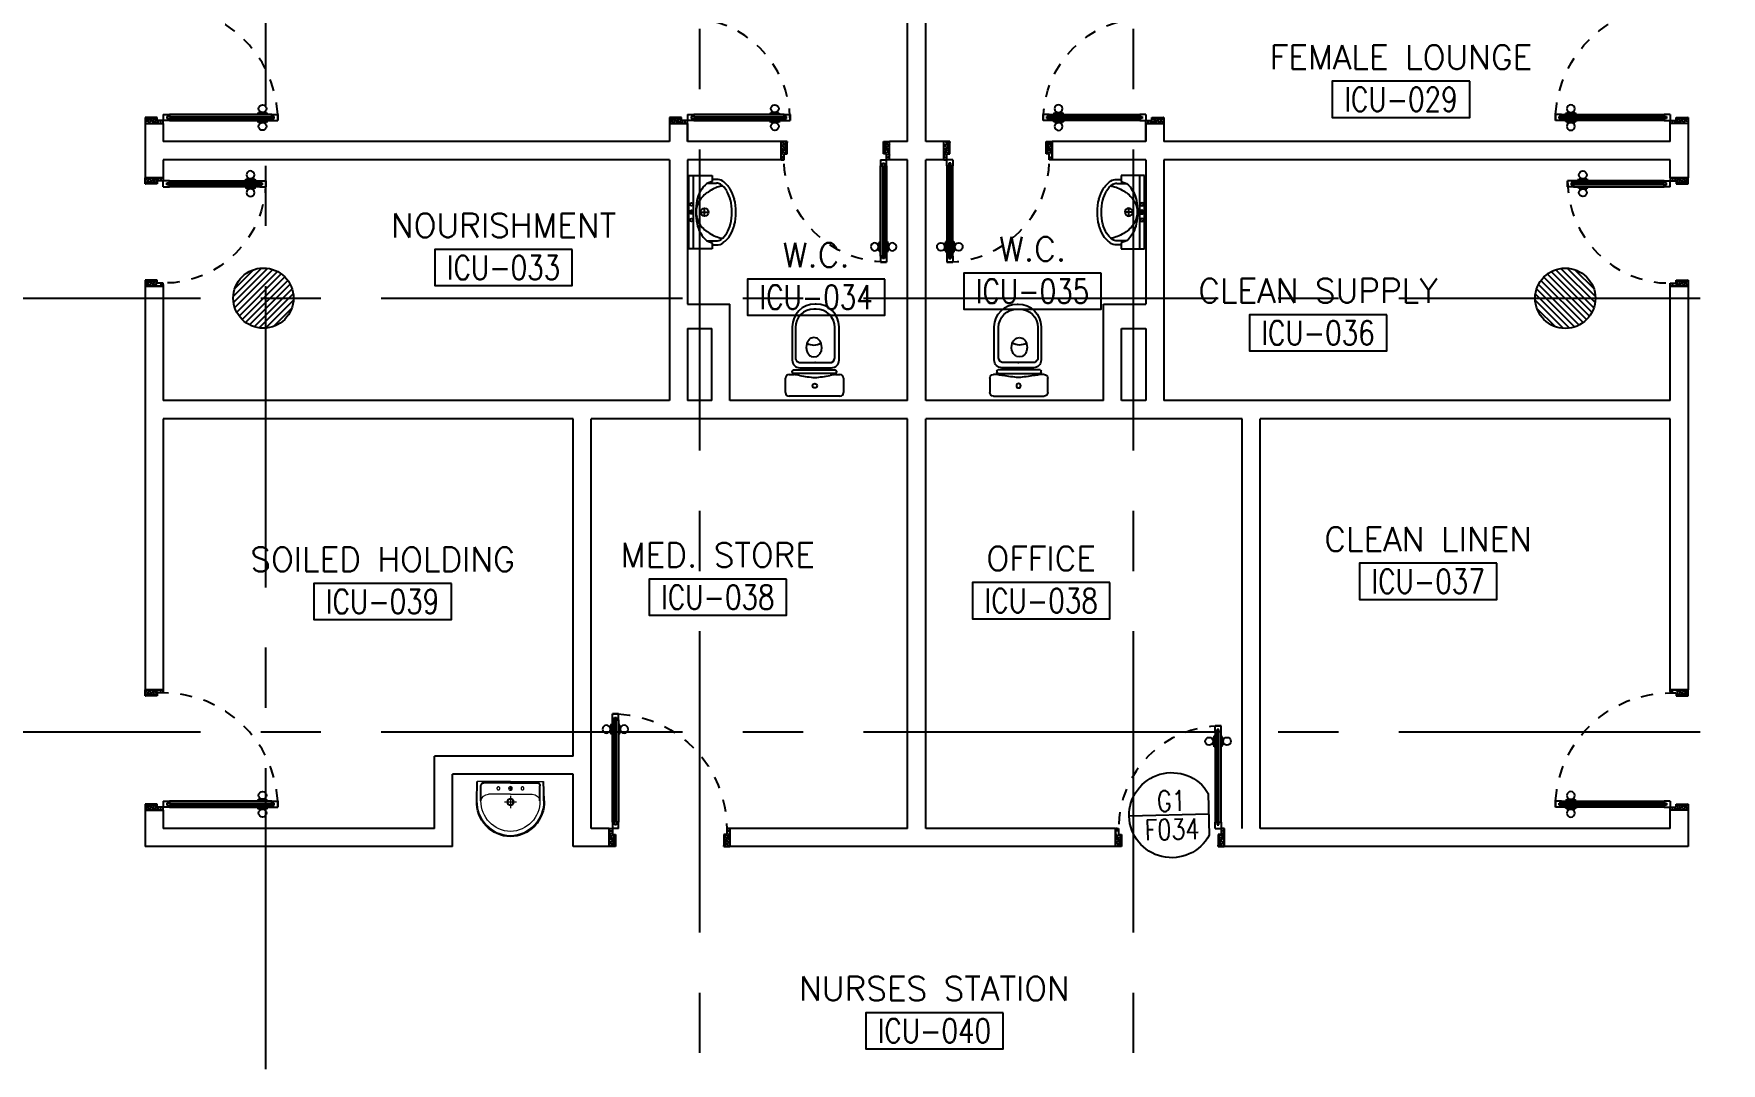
# Model space of a CAD drawing. Extents: x 0 to 93.9, y -1.5 to 78.
# Drawn here: x 17.82 to 31.82, y 13.45 to 22 of the extents above; entities that cross this region are included whole.
import ezdxf
from ezdxf.enums import TextEntityAlignment as Align

# ---------------------------------------------------------------- set-up
doc = ezdxf.new("R2010")
doc.units = 0
doc.header["$MEASUREMENT"] = 0
for name, pattern in [('CENTERX2', [4, 2.5, -0.5, 0.5, -0.5]), ('DASHED', [0.75, 0.5, -0.25]), ('HIDDEN', [0.375, 0.25, -0.125])]:
    doc.linetypes.add(name, pattern=pattern)
for name, color, linetype in [('AXES', 11, 'CENTERX2'), ('DOOR', 11, 'CONTINUOUS'), ('DOOR-CR', 11, 'CONTINUOUS'), ('DOOR-NO', 11, 'CONTINUOUS'), ('FIX', 11, 'CONTINUOUS'), ('HAT', 11, 'CONTINUOUS'), ('RM-BOX', 11, 'CONTINUOUS'), ('RM-NAME', 11, 'CONTINUOUS'), ('RM-NO', 11, 'CONTINUOUS'), ('SUNI-FUR', 11, 'CONTINUOUS'), ('WALL', 11, 'CONTINUOUS')]:
    doc.layers.add(name, color=color, linetype=linetype)
doc.styles.add('ROMANS', font='ROMANS.shx', dxfattribs={"width": 0.6})

# ---------------------------------------------------------------- blocks, each defined once
blk = doc.blocks.new('DOOR90')
at = {"layer": 'DOOR', "color": 0, "linetype": 'ByBlock'}
for p, q in [((-150, 0), (-150, -25)), ((-150, 0), (0, 0)), ((0, -50), (0, 0)), ((-1000, -25), (-1000, -75)), ((-1000, -75), (-1000, -25)), ((-950, -25), (-1000, -25)), ((-950, -75), (-1000, -75)), ((-970, -42), (-970, -58)), ((-950, -42), (-970, -42)), ((-950, -58), (-970, -58)), ((-950, -25), (-950, -42)), ((-950, -58), (-950, -75)), ((-918, -25), (-918, -18)), ((-828, -18), (-918, -18)), ((-918, -75), (-918, -82)), ((-828, -82), (-918, -82)), ((-905, -18), (-905, -9)), ((-905, -9), (-840, -9)), ((-905, -18), (-840, -18)), ((-905, -82), (-905, -91)), ((-905, -82), (-840, -82)), ((-905, -91), (-840, -91)), ((-840, -18), (-840, -9)), ((-840, -82), (-840, -91)), ((-828, -25), (-828, -18)), ((-828, -75), (-828, -82)), ((-200, -42), (-200, -25)), ((-200, -25), (-150, -25)), ((-180, -42), (-200, -42)), ((-200, -75), (-200, -58)), ((-200, -58), (-180, -58)), ((-150, -75), (-200, -75)), ((-180, -58), (-180, -42)), ((-150, -75), (-150, -25)), ((-150, -25), (-100, -25)), ((-100, -25), (-100, -50)), ((-100, -50), (0, -50)), ((-150, -900), (-150, -875)), ((-150, -875), (-100, -875)), ((0, -900), (-150, -900)), ((-150, -900), (0, -900)), ((-100, -850), (0, -850)), ((-100, -875), (-100, -850)), ((0, -850), (0, -900))]:
    blk.add_line(p, q, dxfattribs=at)
at = {"layer": 'DOOR', "color": 9, "linetype": 'ByBlock'}
for p, q in [((0, -50), (-114, 0)), ((0, -50), (-40, 0)), ((0, -50), (-100, -37)), ((0, -850), (-114, -900)), ((0, -850), (-100, -863)), ((0, -850), (-40, -900))]:
    blk.add_line(p, q, dxfattribs=at)
at = {"layer": 'DOOR', "linetype": 'ByBlock'}
for p, q in [((-200, -25), (-950, -25)), ((-200, -42), (-950, -42)), ((-200, -58), (-950, -58)), ((-950, -75), (-200, -75))]:
    blk.add_line(p, q, dxfattribs=at)
at = {"layer": 'DOOR', "color": 0, "linetype": 'ByBlock'}
for centre in [(-873, 24), (-873, -124)]:
    blk.add_circle(centre, 32.4, dxfattribs=at)
at = {"layer": 'DOOR', "color": 9, "linetype": 'ByBlock'}
for centre, radius, start, end in [((0, -50), 154, 161.1053, 166.2858), ((0, -50), 134, 158.1598, 169.28), ((0, -50), 94.4, 148.0182, 180), ((0, -50), 74.4, 137.7764, 180), ((0, -50), 114, 154.0838, 167.3774), ((0, -50), 54.4, 113.2074, 180), ((0, -50), 34.4, 90, 180), ((0, -50), 14.4, 90, 180), ((0, -850), 154, 193.7142, 198.8947), ((0, -850), 134, 190.72, 201.8402), ((0, -850), 94.4, 180, 211.9818), ((0, -850), 74.4, 180, 222.2236), ((0, -850), 54.4, 180, 246.7926), ((0, -850), 34.4, 180, 270), ((0, -850), 14.4, 180, 270)]:
    blk.add_arc(centre, radius, start, end, dxfattribs=at)
at = {"layer": 'DOOR', "linetype": 'HIDDEN', "ltscale": 0.5}
blk.add_arc((-150, -25), 850, 180, 270, dxfattribs=at)
blk = doc.blocks.new('DD1')
at = {"layer": 'DOOR-CR'}
blk.add_line((-308, 0), (353, 0), dxfattribs=at)
blk.add_lwpolyline([(-308, -173, 3.820224), (-308, 173)], format="xyb", close=True, dxfattribs=at)
at = {"layer": 'DOOR-NO', "color": 255, "style": 'ROMANS', "width": 0.8}
for tag, p in [('G', (0, 184)), ('000', (0, -141))]:
    blk.add_attdef(tag, text='', height=204, dxfattribs=at).set_placement(p, align=Align.MIDDLE)
blk = doc.blocks.new('3')
at = {"layer": 'FIX', "linetype": 'Continuous'}
for p, q in [((-0.304, -0.192), (-0.304, 0)), ((-0.304, 0), (0.304, 0)), ((0.304, 0), (0.304, -0.192)), ((-0.304, -0.039), (0.304, -0.039)), ((-0.032, -0.13), (0.032, -0.13)), ((-0.016, -0.021), (0.015, -0.021)), ((0, -0.005), (0, -0.037)), ((0, -0.098), (0, -0.162)), ((-0.254, -0.192), (-0.304, -0.192)), ((-0.271, -0.192), (-0.271, -0.228)), ((-0.239, -0.15), (-0.254, -0.192)), ((-0.239, -0.15), (-0.239, -0.228)), ((0.254, -0.192), (0.239, -0.15)), ((0.239, -0.228), (0.239, -0.15)), ((0.304, -0.192), (0.254, -0.192)), ((0.271, -0.228), (0.271, -0.192))]:
    blk.add_line(p, q, dxfattribs=at)
for centre, radius in [((-0.065, -0.021), 0.0124), ((0, -0.13), 0.0325), ((0, -0.021), 0.0155), ((0.065, -0.021), 0.0124)]:
    blk.add_circle(centre, radius, dxfattribs=at)
for centre, radius, start, end in [((-0.085, -0.267), 0.193, 117.0377, 142.6695), ((-0.034, -0.367), 0.306, 101.9363, 117.0377), ((0.04, -0.297), 0.25, 119.7236, 144.0392), ((0, -0.527), 0.469, 90, 101.9363), ((-0.003, -0.228), 0.168, 88.8322, 118.5559), ((0.008, -0.528), 0.47, 79.0105, 90.9468), ((0.012, -0.189), 0.13, 60.5546, 95.1464), ((-0.054, -0.312), 0.27, 36.9422, 61.2578), ((0.028, -0.365), 0.307, 61.8122, 76.9135), ((0.085, -0.267), 0.193, 37.3305, 62.9623), ((-0.171, -0.228), 0.101, 180, 214.673), ((-0.171, -0.228), 0.068, 180, 214.673), ((-0.089, -0.171), 0.167, 214.673, 239.0867), ((0.204, -0.373), 0.433, 163.2739, 167.2641), ((0.104, -0.343), 0.328, 144.0392, 163.2739), ((-0.104, -0.343), 0.328, 16.7261, 35.9608), ((0.083, -0.16), 0.18, 300.9133, 325.327), ((-0.204, -0.373), 0.433, 12.625, 16.7261), ((0.187, -0.234), 0.0525, 326.7916, 6.9107), ((0.191, -0.235), 0.0807, 325.327, 5.4461), ((-0.089, -0.171), 0.2, 214.673, 239.0867), ((-0.035, -0.081), 0.305, 239.0867, 256.0699), ((-0.035, -0.081), 0.272, 239.0867, 256.0699), ((0, 0.062), 0.452, 256.0699, 270), ((0, 0.062), 0.419, 256.0699, 270), ((0, 0.062), 0.419, 270, 283.9301), ((0, 0.062), 0.452, 270, 283.9301), ((0.035, -0.081), 0.272, 283.9301, 300.9133), ((0.035, -0.081), 0.305, 283.9301, 300.9133), ((0.083, -0.16), 0.212, 300.9133, 325.327)]:
    blk.add_arc(centre, radius, start, end, dxfattribs=at)
blk = doc.blocks.new('2')
at = {"layer": 'FIX', "linetype": 'Continuous'}
for p, q in [((0.014, 0.724), (-0.005, 0.724)), ((0.014, 0.765), (0.004, 0.765)), ((-0.185, 0.576), (-0.185, 0.3)), ((-0.159, 0.57), (-0.159, 0.32)), ((0.168, 0.32), (0.168, 0.57)), ((0.203, 0.3), (0.203, 0.576)), ((-0.065, 0.438), (-0.07, 0.406)), ((-0.005, 0.487), (-0.029, 0.481)), ((0.019, 0.481), (-0.005, 0.487)), ((0.06, 0.406), (0.055, 0.438)), ((-0.07, 0.406), (-0.065, 0.375)), ((-0.029, 0.331), (-0.005, 0.326)), ((-0.005, 0.326), (0.019, 0.331)), ((0.057, 0.377), (0.06, 0.406)), ((-0.241, 0.03), (-0.241, 0.15)), ((-0.211, 0.18), (-0.17, 0.18)), ((-0.186, 0.199), (-0.186, 0.208)), ((-0.176, 0.218), (0.172, 0.218)), ((0.172, 0.189), (-0.176, 0.189)), ((-0.122, 0.237), (0.009, 0.237)), ((-0.113, 0.279), (0.008, 0.279)), ((0.001, 0.279), (0.123, 0.279)), ((0.008, 0.279), (0.001, 0.279)), ((0.009, 0.237), (0.14, 0.237)), ((0.174, 0.18), (0.211, 0.18)), ((0.174, 0.18), (0.174, 0.18)), ((0.182, 0.208), (0.182, 0.199)), ((0.241, 0.15), (0.241, 0.03)), ((0.211, 0), (-0.211, 0))]:
    blk.add_line(p, q, dxfattribs=at)
blk.add_circle((0.002, 0.087), 0.0184, dxfattribs=at)
for centre, radius, start, end in [((0.004, 0.576), 0.189, 90, 180), ((-0.005, 0.57), 0.154, 90, 180), ((0.014, 0.576), 0.189, 0, 90), ((0.014, 0.57), 0.154, 0, 90), ((0.013, 0.412), 0.082, 141.0758, 161.504), ((-0.007, 0.537), 0.112, 239.4234, 302.9162), ((0.002, 0.421), 0.0682, 117.1532, 141.0758), ((-0.012, 0.421), 0.0682, 38.9242, 62.8468), ((-0.023, 0.412), 0.082, 18.496, 38.9242), ((-0.122, 0.3), 0.063, 180, 270), ((-0.116, 0.322), 0.0432, 183.5129, 273.5129), ((0.013, 0.401), 0.082, 198.496, 218.9242), ((0.002, 0.392), 0.0682, 218.9242, 242.8468), ((-0.012, 0.392), 0.0682, 297.1532, 321.0758), ((-0.029, 0.406), 0.0901, 321.0758, 341.504), ((0.125, 0.322), 0.0432, 266.4871, 356.4871), ((0.14, 0.3), 0.063, 270, 0), ((-0.211, 0.15), 0.03, 90, 180), ((-0.176, 0.208), 0.01, 90, 180), ((-0.176, 0.199), 0.01, 180, 270), ((-0.201, -0.252), 0.433, 79.7535, 85.8109), ((0.075, 1.126), 0.973, 258.1938, 265.7347), ((-0.07, 1.126), 0.973, 274.2653, 281.8062), ((0.206, -0.252), 0.433, 94.1891, 100.2465), ((0.172, 0.208), 0.01, 0, 90), ((0.172, 0.199), 0.01, 270, 0), ((0.211, 0.15), 0.03, 0, 90), ((-0.211, 0.03), 0.03, 180, 270), ((0.211, 0.03), 0.03, 270, 0)]:
    blk.add_arc(centre, radius, start, end, dxfattribs=at)
blk = doc.blocks.new('DOOR-10')
at = {"layer": 'DOOR', "color": 0, "linetype": 'ByBlock'}
for p, q in [((-83, 1005), (-92, 1005)), ((-92, 1005), (-92, 940)), ((-76, 1018), (-83, 1018)), ((-83, 928), (-83, 1018)), ((-83, 1005), (-83, 940)), ((-26, 1100), (-76, 1100)), ((-76, 1100), (-26, 1100)), ((-76, 1050), (-76, 1100)), ((-59, 1050), (-76, 1050)), ((-43, 1070), (-59, 1070)), ((-59, 1050), (-59, 1070)), ((-43, 1050), (-43, 1070)), ((-26, 1050), (-43, 1050)), ((-26, 1050), (-26, 1100)), ((-26, 1018), (-18, 1018)), ((-18, 928), (-18, 1018)), ((-18, 1005), (-9, 1005)), ((-18, 1005), (-18, 940)), ((-9, 1005), (-9, 940)), ((-83, 940), (-92, 940)), ((-76, 928), (-83, 928)), ((-26, 928), (-18, 928)), ((-18, 940), (-9, 940)), ((-1001, 0), (-1001, 150)), ((-1001, 150), (-976, 150)), ((-1001, 150), (-1001, 0)), ((-976, 150), (-976, 100)), ((-76, 200), (-59, 200)), ((-76, 150), (-76, 200)), ((-76, 150), (-26, 150)), ((-59, 200), (-59, 180)), ((-59, 180), (-43, 180)), ((-43, 200), (-26, 200)), ((-43, 180), (-43, 200)), ((-26, 200), (-26, 150)), ((-1, 150), (-26, 150)), ((-26, 150), (-26, 100)), ((-951, 0), (-1001, 0)), ((-976, 100), (-951, 100)), ((-951, 100), (-951, 0)), ((-51, 100), (-51, 0)), ((-26, 100), (-51, 100)), ((-51, 0), (-1, 0))]:
    blk.add_line(p, q, dxfattribs=at)
at = {"layer": 'DOOR', "linetype": 'ByBlock'}
for p, q in [((-76, 1050), (-76, 200)), ((-59, 200), (-59, 1050)), ((-43, 200), (-43, 1050)), ((-26, 200), (-26, 1050))]:
    blk.add_line(p, q, dxfattribs=at)
at = {"layer": 'DOOR', "color": 9, "linetype": 'ByBlock'}
for p, q in [((-1, 0), (-1, 150)), ((-951, 0), (-1001, 114)), ((-951, 0), (-1001, 40)), ((-951, 0), (-964, 100)), ((-51, 0), (-1, 114)), ((-51, 0), (-37, 100)), ((-51, 0), (-1, 40))]:
    blk.add_line(p, q, dxfattribs=at)
at = {"layer": 'DOOR', "color": 0, "linetype": 'ByBlock'}
for centre in [(-124, 973), (23, 973)]:
    blk.add_circle(centre, 32.4, dxfattribs=at)
at = {"layer": 'DOOR', "linetype": 'HIDDEN', "ltscale": 0.5}
blk.add_arc((-23, 149), 952, 93.1482, 179.9482, dxfattribs=at)
at = {"layer": 'DOOR', "color": 9, "linetype": 'ByBlock'}
for centre, radius, start, end in [((-951, 0), 154, 103.7142, 108.8947), ((-51, 0), 154, 71.1053, 76.2858), ((-951, 0), 134, 100.72, 111.8402), ((-951, 0), 94.4, 90, 121.9818), ((-951, 0), 74.4, 90, 132.2236), ((-951, 0), 54.4, 90, 156.7926), ((-951, 0), 34.4, 90, 180), ((-951, 0), 14.4, 90, 180), ((-51, 0), 94.4, 58.0182, 90), ((-51, 0), 74.4, 47.7764, 90), ((-51, 0), 54.4, 23.2074, 90), ((-51, 0), 34.4, 0, 90), ((-51, 0), 14.4, 0, 90), ((-51, 0), 134, 68.1598, 79.28), ((-51, 0), 114, 64.0838, 77.3774)]:
    blk.add_arc(centre, radius, start, end, dxfattribs=at)
blk = doc.blocks.new('RM1')
at = {"layer": 'RM-BOX'}
blk.add_lwpolyline([(570, -200), (-570, -200), (-570, -500), (570, -500)], close=True, dxfattribs=at)
at = {"layer": 'RM-NAME', "style": 'ROMANS'}
for tag, p in [('ROOMNAME1', (0, 324)), ('ROOMNAME2', (0, 0))]:
    blk.add_attdef(tag, text='', height=200, dxfattribs=at).set_placement(p, align=Align.MIDDLE)
at = {"layer": 'RM-NO', "style": 'ROMANS', "width": 0.8}
blk.add_attdef('ROOMNO', text='', height=200, dxfattribs=at).set_placement((0, -350), align=Align.MIDDLE)
blk = doc.blocks.new('LAV1')
at = {"layer": 'FIX', "linetype": 'ByBlock', "ltscale": 0.3}
for p, q in [((-280, 210), (-275, 50)), ((-245, 210), (-245, 85)), ((245, 210), (245, 85)), ((280, 210), (275, 50)), ((0, 60), (-220, 60)), ((0, 60), (220, 60))]:
    blk.add_line(p, q, dxfattribs=at)
at = {"layer": 'FIX', "linetype": 'Continuous', "lineweight": 20}
for p, q in [((-275, 210), (-275, 50)), ((0, 155), (-181, 155)), ((0, 155), (181, 155)), ((275, 210), (275, 50)), ((0, 50), (-275, 50)), ((0, 50), (-252, 50)), ((0, 50), (252, 50)), ((0, 50), (275, 50))]:
    blk.add_line(p, q, dxfattribs=at)
at = {"layer": 'FIX', "linetype": 'DASHED', "lineweight": 20, "ltscale": 0.05}
for p, q in [((50, 220), (-50, 220)), ((0, 170), (0, 270)), ((0, 170), (0, 270))]:
    blk.add_line(p, q, dxfattribs=at)
at = {"layer": 'FIX', "lineweight": 20}
for p, q in [((16, 107), (-15, 107)), ((0, 92), (0, 123))]:
    blk.add_line(p, q, dxfattribs=at)
for centre, radius in [((0, 220), 29.5), ((0, 220), 22.5), ((0, 107), 15.5)]:
    blk.add_circle(centre, radius, dxfattribs=at)
at = {"layer": 'FIX', "linetype": 'HIDDEN', "lineweight": 20, "ltscale": 0.05}
for centre in [(-100, 107), (100, 107)]:
    blk.add_circle(centre, 12.4, dxfattribs=at)
at = {"layer": 'FIX', "linetype": 'ByBlock', "ltscale": 0.3}
for centre, radius, start, end in [((7, 220), 287, 91.3776, 182.0064), ((-7, 220), 287, 357.9936, 88.6224), ((-220, 85), 24.9, 179.7021, 269.9486), ((220, 85), 24.9, 270.0514, 0.2979)]:
    blk.add_arc(centre, radius, start, end, dxfattribs=at)
at = {"layer": 'FIX', "linetype": 'Continuous', "lineweight": 20}
for centre, radius, start, end in [((8, 217), 283, 91.6988, 181.351), ((8, 212), 253, 91.7328, 180.4884), ((-8, 217), 283, 358.649, 88.3012), ((-8, 212), 253, 359.5116, 88.2672), ((-179, 222), 66.9, 190.2006, 268.0786), ((179, 222), 66.9, 271.9214, 349.7994)]:
    blk.add_arc(centre, radius, start, end, dxfattribs=at)

msp = doc.modelspace()

# ---------------------------------------------------------------- hatches: boundary and pattern name
at = {"layer": 'HAT'}
h = msp.add_hatch(dxfattribs=at)
h.set_pattern_fill('ANSI31', color=256, scale=0.3, style=0)
h.set_pattern_definition([(45, (-41.517943, -23.833337), (-0.026516504, 0.026516504), [])])
h.paths.add_polyline_path([(19.4724, 19.8011), (19.7224, 19.8011), (19.7224, 20.0511, 0.4142136)])
h.paths.add_polyline_path([(19.7224, 20.0511), (19.7224, 19.8011), (19.9724, 19.8011, 0.4142136)])
h.paths.add_polyline_path([(19.9724, 19.8011), (19.7224, 19.8011), (19.7224, 19.5511, 0.4142136)])
h.paths.add_polyline_path([(19.7224, 19.8011), (19.4724, 19.8011, 0.4142136), (19.7224, 19.5511)])
h = msp.add_hatch(dxfattribs=at)
h.set_pattern_fill('ANSI31', color=256, scale=0.3, style=0)
h.set_pattern_definition([(135, (91.763756, -23.834444), (0.026516504, 0.026516504), [])])
h.paths.add_polyline_path([(30.7735, 19.8), (30.5235, 19.8), (30.5235, 20.05, -0.4142136)])
h.paths.add_polyline_path([(30.5235, 20.05), (30.5235, 19.8), (30.2735, 19.8, -0.4142136)])
h.paths.add_polyline_path([(30.2735, 19.8), (30.5235, 19.8), (30.5235, 19.55, -0.4142136)])
h.paths.add_polyline_path([(30.5235, 19.8), (30.7735, 19.8, -0.4142136), (30.5235, 19.55)])

# ---------------------------------------------------------------- linework, layer by layer
at = {"layer": 'AXES'}
for p, q in [((23.3424, -1.4643), (23.3424, 77.3484)), ((23.3424, -1.4643), (23.3424, 77.3484)), ((26.9424, -1.4643), (26.9424, 77.3484)), ((26.9424, -1.4643), (26.9424, 77.3484)), ((19.7424, 5.4), (19.7424, 64.22)), ((0.7, 19.8), (25.1424, 19.8)), ((25.1424, 19.8), (41.3424, 19.8)), ((0.7, 16.2), (25.1424, 16.2)), ((25.1424, 16.2), (41.0957, 16.2))]:
    msp.add_line(p, q, dxfattribs=at)
at = {"layer": 'WALL'}
for p, q in [((25.0674, 21.1), (25.0674, 24.5)), ((25.2174, 21.1), (25.2174, 24.5)), ((18.7424, 21.25), (18.8924, 21.25)), ((18.7424, 21.25), (18.7424, 20.8)), ((18.8924, 21.25), (18.8924, 21.1)), ((23.0924, 21.25), (23.2424, 21.25)), ((23.0924, 21.25), (23.0924, 21.1)), ((23.2424, 21.1), (23.2424, 21.25)), ((23.2424, 21.25), (23.2424, 21.1)), ((27.0424, 21.1), (27.0424, 21.25)), ((27.1924, 21.25), (27.0424, 21.25)), ((27.0424, 21.25), (27.0424, 21.1)), ((27.1924, 21.25), (27.1924, 21.1)), ((31.3924, 21.1), (31.3924, 21.25)), ((31.5424, 21.25), (31.3924, 21.25)), ((31.5424, 21.25), (31.5424, 20.8)), ((23.0924, 21.1), (18.8924, 21.1)), ((24.0174, 21.1), (23.2424, 21.1)), ((24.0174, 20.95), (24.0174, 21.1)), ((24.0174, 20.95), (24.0174, 21.1)), ((24.9174, 20.95), (24.9174, 21.1)), ((25.0674, 21.1), (24.9174, 21.1)), ((24.9174, 20.95), (24.9174, 21.1)), ((25.3674, 21.1), (25.2174, 21.1)), ((25.3674, 20.95), (25.3674, 21.1)), ((26.2674, 20.95), (26.2674, 21.1)), ((27.0424, 21.1), (26.2674, 21.1)), ((31.3924, 21.1), (27.1924, 21.1)), ((23.0924, 20.95), (18.8924, 20.95)), ((18.8924, 20.95), (18.8924, 20.8)), ((23.0924, 20.95), (23.0924, 18.95)), ((23.2424, 20.95), (23.2424, 19.75)), ((24.0174, 20.95), (23.2424, 20.95)), ((25.0674, 20.95), (24.9174, 20.95)), ((25.0674, 18.95), (25.0674, 20.95)), ((25.3674, 20.95), (25.2174, 20.95)), ((25.2174, 18.95), (25.2174, 20.95)), ((27.0424, 20.95), (26.2674, 20.95)), ((27.0424, 20.95), (27.0424, 19.75)), ((31.3924, 20.95), (27.1924, 20.95)), ((27.1924, 20.95), (27.1924, 18.95)), ((31.3924, 20.8), (31.3924, 20.95)), ((18.7424, 20.8), (18.8924, 20.8)), ((31.5424, 20.8), (31.3924, 20.8)), ((18.7424, 19.9), (18.8924, 19.9)), ((18.7424, 19.9), (18.7424, 16.55)), ((18.8924, 19.9), (18.8924, 18.95)), ((31.5424, 19.9), (31.3924, 19.9)), ((31.3924, 18.95), (31.3924, 19.9)), ((31.5424, 19.9), (31.5424, 16.55)), ((23.2424, 19.75), (23.5924, 19.75)), ((23.5924, 18.95), (23.5924, 19.75)), ((26.6924, 18.95), (26.6924, 19.75)), ((26.6924, 19.75), (27.0424, 19.75)), ((23.2424, 19.55), (23.2424, 18.95)), ((23.2424, 19.55), (23.4424, 19.55)), ((23.4424, 18.95), (23.4424, 19.55)), ((26.8424, 18.95), (26.8424, 19.55)), ((26.8424, 19.55), (27.0424, 19.55)), ((27.0424, 19.55), (27.0424, 18.95)), ((23.0924, 18.95), (18.8924, 18.95)), ((23.4424, 18.95), (23.2424, 18.95)), ((25.0674, 18.95), (23.5924, 18.95)), ((26.6924, 18.95), (25.2174, 18.95)), ((27.0424, 18.95), (26.8424, 18.95)), ((31.3924, 18.95), (27.1924, 18.95)), ((22.2924, 18.8), (18.8924, 18.8)), ((18.8924, 18.8), (18.8924, 16.55)), ((22.2924, 16), (22.2924, 18.8)), ((22.4424, 15.4), (22.4424, 18.8)), ((25.0674, 18.8), (22.4424, 18.8)), ((25.0674, 15.4), (25.0674, 18.8)), ((27.8424, 18.8), (25.2174, 18.8)), ((25.2174, 15.4), (25.2174, 18.8)), ((27.8424, 15.4), (27.8424, 18.8)), ((31.3924, 18.8), (27.9924, 18.8)), ((27.9924, 15.4), (27.9924, 18.8)), ((31.3924, 16.55), (31.3924, 18.8)), ((18.8924, 16.55), (18.7424, 16.55)), ((31.5424, 16.55), (31.3924, 16.55)), ((21.1424, 15.4), (21.1424, 16)), ((22.2924, 16), (21.1424, 16)), ((21.2924, 15.25), (21.2924, 15.85)), ((22.2924, 15.85), (21.2924, 15.85)), ((22.2924, 15.25), (22.2924, 15.85)), ((18.8924, 15.55), (18.7424, 15.55)), ((18.7424, 15.55), (18.7424, 15.25)), ((18.8924, 15.55), (18.8924, 15.4)), ((31.3924, 15.4), (31.3924, 15.55)), ((31.5424, 15.55), (31.3924, 15.55)), ((31.5424, 15.55), (31.5424, 15.25)), ((21.1424, 15.4), (18.8924, 15.4)), ((22.5924, 15.4), (22.4424, 15.4)), ((22.5924, 15.25), (22.5924, 15.4)), ((23.5924, 15.25), (23.5924, 15.4)), ((25.0674, 15.4), (23.5924, 15.4)), ((26.7924, 15.4), (25.2174, 15.4)), ((26.7924, 15.25), (26.7924, 15.4)), ((27.6924, 15.25), (27.6924, 15.4)), ((27.8424, 15.4), (27.8424, 15.4)), ((31.3924, 15.4), (27.9924, 15.4)), ((21.2924, 15.25), (18.7424, 15.25)), ((22.5924, 15.25), (22.2924, 15.25)), ((26.7924, 15.25), (23.5924, 15.25)), ((31.5424, 15.25), (27.6924, 15.25))]:
    msp.add_line(p, q, dxfattribs=at)
for centre in [(19.7224, 19.8011), (30.5235, 19.8)]:
    msp.add_circle(centre, 0.25, dxfattribs=at)

# ---------------------------------------------------------------- block references
at = {"layer": 'DOOR', "color": 0, "linetype": 'ByBlock', "ltscale": 0.3, "yscale": 0.001, "zscale": 0.001}
for p, xscale, rotation in [((18.7424, 21.2493), 0.001, 270), ((31.5424, 21.2493), -0.001, 90), ((18.7424, 15.5493), 0.001, 270), ((31.5424, 15.5493), -0.001, 90.00000000833765)]:
    msp.add_blockref('DOOR-10', p, dxfattribs=dict(at, xscale=xscale, rotation=rotation))
at = {"layer": 'DOOR', "color": 0, "linetype": 'ByBlock', "yscale": 0.001, "zscale": 0.001}
for p, xscale, rotation in [((23.0924, 21.25), 0.001, 180), ((27.1924, 21.25), -0.001, 180), ((24.9174, 21.1), -0.001, 270), ((25.3674, 21.1), 0.001, 90)]:
    msp.add_blockref('DOOR90', p, dxfattribs=dict(at, xscale=xscale, rotation=rotation))
for p, xscale in [((18.7424, 20.8), -0.001), ((31.5424, 20.8), 0.001)]:
    msp.add_blockref('DOOR90', p, dxfattribs=dict(at, xscale=xscale))
at = {"layer": 'DOOR', "color": 0, "linetype": 'ByBlock', "ltscale": 0.3, "xscale": -0.001, "yscale": 0.001, "zscale": 0.001}
msp.add_blockref('DOOR-10', (22.5917, 15.25), dxfattribs=at)
at = {"layer": 'FIX', "xscale": -0.001, "yscale": 0.001, "zscale": 0.001, "rotation": 180}
msp.add_blockref('LAV1', (21.7722, 15.8387), dxfattribs=at)
at = {"layer": 'RM-NAME', "xscale": 0.001, "yscale": 0.001, "zscale": 0.001}
for p, values in [((29.1607, 21.8008), {'ROOMNO': 'ICU-029', 'ROOMNAME2': 'FEMALE LOUNGE'}), ((21.7155, 20.4046), {'ROOMNO': 'ICU-033', 'ROOMNAME2': 'NOURISHMENT'}), ((26.1042, 20.2088), {'ROOMNO': 'ICU-035', 'ROOMNAME2': 'W.C.'}), ((24.3089, 20.1588), {'ROOMNO': 'ICU-034', 'ROOMNAME2': 'W.C.'}), ((28.4727, 19.8627), {'ROOMNO': 'ICU-036', 'ROOMNAME2': 'CLEAN SUPPLY'}), ((29.3862, 17.8005), {'ROOMNO': 'ICU-037', 'ROOMNAME2': 'CLEAN LINEN'}), ((20.7118, 17.6327), {'ROOMNO': 'ICU-039', 'ROOMNAME2': 'SOILED HOLDING'}), ((23.4935, 17.6692), {'ROOMNO': 'ICU-038', 'ROOMNAME2': 'MED. STORE'}), ((26.1758, 17.64), {'ROOMNO': 'ICU-038', 'ROOMNAME2': 'OFFICE'}), ((25.2898, 14.07), {'ROOMNO': 'ICU-040', 'ROOMNAME2': 'NURSES STATION'})]:
    msp.add_blockref('RM1', p, dxfattribs=at).add_auto_attribs(values)
at = {"layer": 'SUNI-FUR', "rotation": 90}
msp.add_blockref('3', (23.2528, 20.5149), dxfattribs=at)
at = {"layer": 'SUNI-FUR', "xscale": -1, "rotation": 270}
msp.add_blockref('3', (27.0319, 20.5149), dxfattribs=at)
at = {"layer": 'SUNI-FUR'}
msp.add_blockref('2', (24.2952, 18.9866), dxfattribs=at)
at = {"layer": 'SUNI-FUR', "xscale": -1}
msp.add_blockref('2', (25.9896, 18.9866), dxfattribs=at)
at = {"layer": 'WALL', "xscale": 0.001, "yscale": 0.001, "zscale": 0.001, "rotation": 270}
msp.add_blockref('DOOR90', (27.6924, 15.25), dxfattribs=at)
at = {"layer": 'WALL'}
ref = msp.add_blockref('DD1', (27.258, 15.5094), dxfattribs=dict(at, xscale=-0.001, yscale=0.001, zscale=0.001, rotation=1.465394874043708))
ref.add_attrib('G', 'G1', dxfattribs={"layer": 'DOOR-NO', "height": 0.17, "rotation": 1.46539, "style": 'ROMANS', "width": 0.8}).set_placement((27.255, 15.6273), align=Align.MIDDLE)
ref.add_attrib('000', 'F034', dxfattribs={"layer": 'DOOR-NO', "height": 0.17, "rotation": 1.46539, "style": 'ROMANS', "width": 0.8}).set_placement((27.261, 15.3916), align=Align.MIDDLE)

doc.saveas('drawing.dxf')
